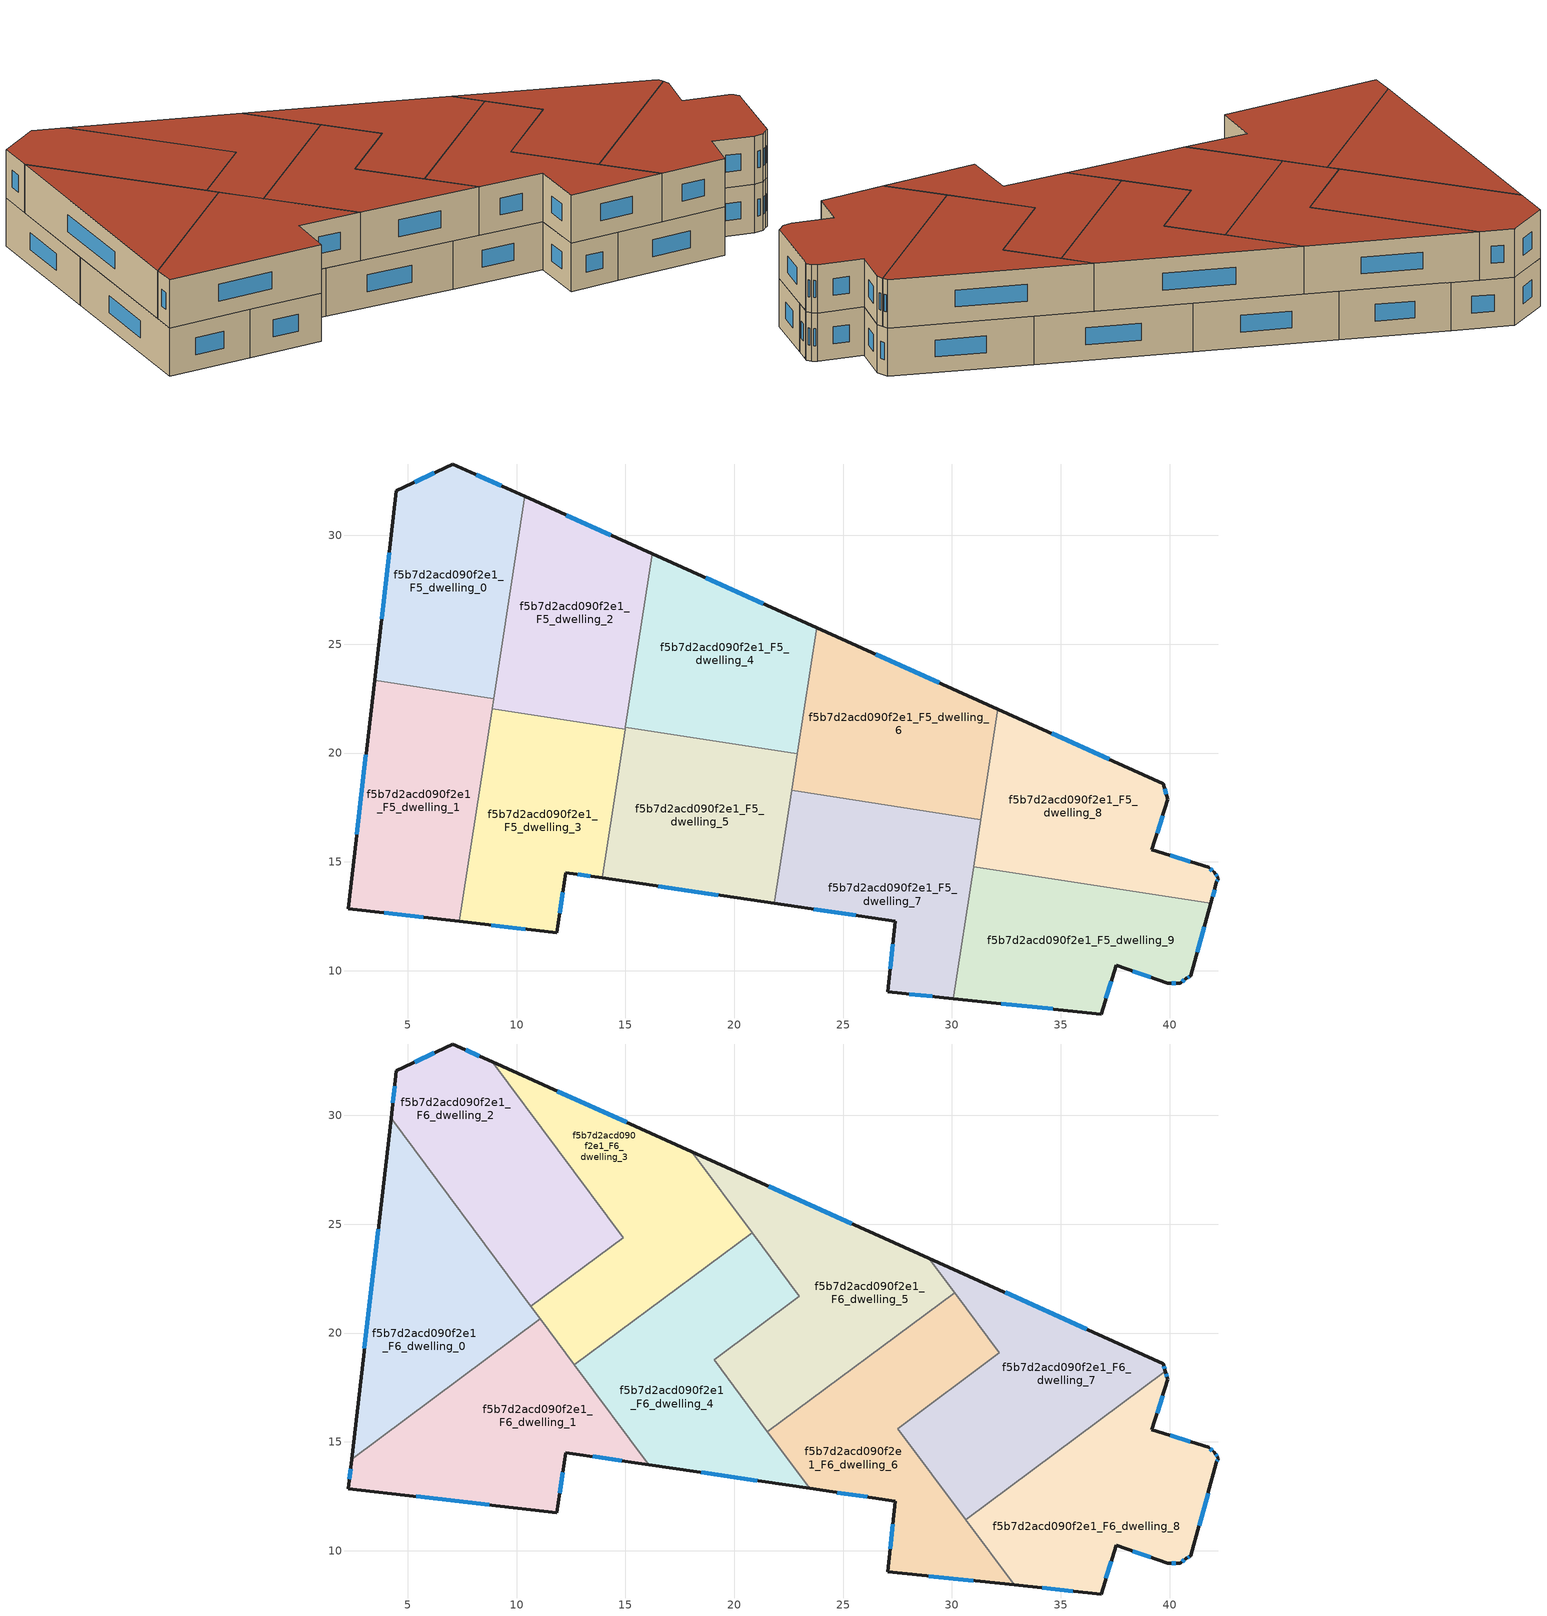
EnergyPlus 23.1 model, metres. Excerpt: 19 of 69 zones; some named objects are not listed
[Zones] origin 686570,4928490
f5b7d2acd090f2e1_F5_dwelling_0
 floor to f5b7d2acd090f2e1_F4_dwelling_0 (EU_floor_Construction): 10.37,31.79 8.94,22.49 3.47,23.34 4.48,32.04 7.06,33.28 z15
 wall outside (EU_wall_Construction): 10.37,31.79 7.06,33.28 4.48,32.04 3.47,23.34 z15:18
 wall to f5b7d2acd090f2e1_F5_dwelling_1 (EU_wall_Construction): 3.47,23.34 8.94,22.49 z15:18
 wall to f5b7d2acd090f2e1_F5_dwelling_2 (EU_wall_Construction): 8.94,22.49 10.37,31.79 z15:18
 window (EU_Window_Construction): 4.15,29.21 3.8,26.17 / 6.22,32.88 5.32,32.44 / 9.3,32.27 8.14,32.79 z15.98:17.02
f5b7d2acd090f2e1_F5_dwelling_1
 floor to f5b7d2acd090f2e1_F4_dwelling_1 (EU_floor_Construction): 8.94,22.49 7.36,12.26 2.26,12.85 3.47,23.34 z15
 wall outside (EU_wall_Construction): 3.47,23.34 2.26,12.85 7.36,12.26 z15:18
 wall to f5b7d2acd090f2e1_F5_dwelling_3 (EU_wall_Construction): 7.36,12.26 8.87,22.03 z15:18
 wall to f5b7d2acd090f2e1_F5_dwelling_2 (EU_wall_Construction): 8.87,22.03 8.94,22.49 z15:18
 window (EU_Window_Construction): 3.08,19.93 2.66,16.26 / 3.92,12.66 5.71,12.45 z15.98:17.02
f5b7d2acd090f2e1_F5_dwelling_2
 floor to f5b7d2acd090f2e1_F4_dwelling_2 (EU_floor_Construction): 16.23,29.16 14.98,21.09 8.87,22.03 10.37,31.79 z15
 wall outside (EU_wall_Construction): 16.23,29.16 10.37,31.79 z15:18
 wall to f5b7d2acd090f2e1_F5_dwelling_4 (EU_wall_Construction): 15,21.18 16.23,29.16 z15:18
 wall to f5b7d2acd090f2e1_F5_dwelling_3 (EU_wall_Construction): 8.87,22.03 14.98,21.09 z15:18
 wall to f5b7d2acd090f2e1_F5_dwelling_5 (EU_wall_Construction): 14.98,21.09 15,21.18 z15:18
 window (EU_Window_Construction): 14.32,30.01 12.28,30.93 z15.98:17.02
f5b7d2acd090f2e1_F5_dwelling_3
 floor to f5b7d2acd090f2e1_F4_dwelling_3 (EU_floor_Construction): 14.98,21.09 13.93,14.26 12.26,14.51 11.85,11.74 7.36,12.26 8.87,22.03 z15
 wall outside (EU_wall_Construction): 7.36,12.26 11.85,11.74 12.26,14.51 13.93,14.26 z15:18
 wall to f5b7d2acd090f2e1_F5_dwelling_5 (EU_wall_Construction): 13.93,14.26 14.98,21.09 z15:18
 window (EU_Window_Construction): 12.8,14.43 13.39,14.34 / 11.98,12.64 12.13,13.61 / 8.82,12.09 10.39,11.91 z15.98:17.02
f5b7d2acd090f2e1_F5_dwelling_4
 floor to f5b7d2acd090f2e1_F4_dwelling_4 (EU_floor_Construction): 23.8,25.75 22.91,19.96 15,21.18 16.23,29.16 z15
 wall outside (EU_wall_Construction): 23.8,25.75 16.23,29.16 z15:18
 wall to f5b7d2acd090f2e1_F5_dwelling_5 (EU_wall_Construction): 15,21.18 22.91,19.96 z15:18
 wall to f5b7d2acd090f2e1_F5_dwelling_6 (EU_wall_Construction): 22.91,19.96 23.8,25.75 z15:18
 window (EU_Window_Construction): 21.33,26.86 18.69,28.05 z15.98:17.02
f5b7d2acd090f2e1_F5_dwelling_5
 floor to f5b7d2acd090f2e1_F4_dwelling_5 (EU_floor_Construction): 22.91,19.96 21.85,13.1 13.93,14.26 15,21.18 z15
 wall outside (EU_wall_Construction): 13.93,14.26 21.85,13.1 z15:18
 wall to f5b7d2acd090f2e1_F5_dwelling_7 (EU_wall_Construction): 21.85,13.1 22.65,18.28 z15:18
 wall to f5b7d2acd090f2e1_F5_dwelling_6 (EU_wall_Construction): 22.65,18.28 22.9,19.96 z15:18
 window (EU_Window_Construction): 16.51,13.88 19.27,13.48 z15.98:17.02
f5b7d2acd090f2e1_F5_dwelling_6
 floor to f5b7d2acd090f2e1_F4_dwelling_6 (EU_floor_Construction): 32.11,22.01 31.33,16.94 22.65,18.28 23.8,25.75 z15
 wall outside (EU_wall_Construction): 32.11,22.01 23.8,25.75 z15:18
 wall to f5b7d2acd090f2e1_F5_dwelling_7 (EU_wall_Construction): 22.65,18.28 31.33,16.94 z15:18
 wall to f5b7d2acd090f2e1_F5_dwelling_8 (EU_wall_Construction): 31.33,16.94 32.11,22.01 z15:18
 window (EU_Window_Construction): 29.41,23.23 26.5,24.54 z15.98:17.02
f5b7d2acd090f2e1_F5_dwelling_7
 floor to f5b7d2acd090f2e1_F4_dwelling_7 (EU_floor_Construction): 31.33,16.94 30.06,8.72 27.06,9.03 27.39,12.28 21.85,13.1 22.65,18.28 z15
 wall outside (EU_wall_Construction): 21.85,13.1 27.39,12.28 27.06,9.03 30.06,8.72 z15:18
 wall to f5b7d2acd090f2e1_F5_dwelling_9 (EU_wall_Construction): 30.06,8.72 31,14.77 z15:18
 wall to f5b7d2acd090f2e1_F5_dwelling_8 (EU_wall_Construction): 31,14.77 31.33,16.94 z15:18
 window (EU_Window_Construction): 28.04,8.93 29.09,8.82 / 27.28,11.22 27.17,10.09 / 23.65,12.83 25.59,12.54 z15.98:17.02
f5b7d2acd090f2e1_F5_dwelling_8
 floor to f5b7d2acd090f2e1_F4_dwelling_8 (EU_floor_Construction): 39.7,18.6 39.91,17.87 39.19,15.56 41.79,14.75 42.06,14.53 42.24,14.24 42.15,14.03 41.89,13.09 31,14.77 32.11,22.01 z15
 wall outside (EU_wall_Construction): 41.89,13.09 42.15,14.03 42.24,14.24 42.06,14.53 41.79,14.75 39.19,15.56 39.91,17.87 39.7,18.6 32.11,22.01 z15:18
 wall to f5b7d2acd090f2e1_F5_dwelling_9 (EU_wall_Construction): 31,14.77 41.89,13.09 z15:18
 window (EU_Window_Construction): 37.23,19.71 34.58,20.9 / 39.84,18.11 39.77,18.36 / 39.42,16.31 39.68,17.12 / 40.94,15.01 40.04,15.3 / 41.97,14.6 41.88,14.68 / 42.18,14.33 42.12,14.43 / 42.18,14.1 42.21,14.17 / 41.98,13.4 42.07,13.72 z15.98:17.02
f5b7d2acd090f2e1_F5_dwelling_9
 floor to f5b7d2acd090f2e1_F4_dwelling_9 (EU_floor_Construction): 41.89,13.09 40.97,9.76 40.77,9.65 40.48,9.43 39.91,9.43 37.54,10.24 36.85,8.01 30.06,8.72 31,14.77 z15
 wall outside (EU_wall_Construction): 30.06,8.72 36.85,8.01 37.54,10.24 39.91,9.43 40.48,9.43 40.77,9.65 40.97,9.76 41.89,13.09 z15:18
 window (EU_Window_Construction): 40.57,9.5 40.68,9.58 / 40.1,9.43 40.29,9.43 / 38.31,9.98 39.14,9.69 / 37.07,8.73 37.32,9.51 / 32.27,8.49 34.64,8.24 / 41.27,10.84 41.59,12.01 / 40.84,9.68 40.9,9.72 z15.98:17.02
f5b7d2acd090f2e1_F6_dwelling_0
 floor to f5b7d2acd090f2e1_F5_dwelling_1 (EU_floor_Construction): 8.94,22.49 8.35,18.62 2.42,14.21 3.47,23.34 z18
 floor to f5b7d2acd090f2e1_F5_dwelling_0 (EU_floor_Construction): 4.23,29.86 9.07,23.35 8.94,22.49 3.47,23.34 z18
 floor to f5b7d2acd090f2e1_F5_dwelling_2 (EU_floor_Construction): 9.07,23.35 10.21,21.82 8.87,22.03 z18
 floor to f5b7d2acd090f2e1_F5_dwelling_3 (EU_floor_Construction): 10.21,21.82 11.08,20.65 8.35,18.62 8.87,22.03 z18
 wall outside (EU_wall_Construction): 4.23,29.87 2.42,14.21 z18:21
 wall to f5b7d2acd090f2e1_F6_dwelling_1 (EU_wall_Construction): 2.42,14.21 11.08,20.65 z18:21
 wall to f5b7d2acd090f2e1_F6_dwelling_2 (EU_wall_Construction): 10.65,21.23 4.23,29.87 z18:21
 wall to f5b7d2acd090f2e1_F6_dwelling_3 (EU_wall_Construction): 11.08,20.65 10.65,21.23 z18:21
 window (EU_Window_Construction): 3.64,24.77 3.01,19.3 z18.98:20.02
 roof outside (EU_roof_Construction): 11.08,20.65 4.23,29.87 2.42,14.21 z21
f5b7d2acd090f2e1_F6_dwelling_1
 floor to f5b7d2acd090f2e1_F5_dwelling_3 (EU_floor_Construction): 11.08,20.65 14.26,16.38 13.93,14.26 12.26,14.51 11.85,11.74 7.37,12.26 8.35,18.62 z18
 floor to f5b7d2acd090f2e1_F5_dwelling_1 (EU_floor_Construction): 8.35,18.62 7.37,12.26 2.26,12.85 2.42,14.21 z18
 floor to f5b7d2acd090f2e1_F5_dwelling_5 (EU_floor_Construction): 14.26,16.38 16.07,13.95 13.93,14.26 z18
 wall outside (EU_wall_Construction): 2.42,14.21 2.26,12.85 11.85,11.74 12.26,14.51 16.07,13.95 z18:21
 wall to f5b7d2acd090f2e1_F6_dwelling_4 (EU_wall_Construction): 16.07,13.95 12.66,18.53 z18:21
 wall to f5b7d2acd090f2e1_F6_dwelling_3 (EU_wall_Construction): 12.66,18.53 11.08,20.65 z18:21
 window (EU_Window_Construction): 13.5,14.33 14.83,14.13 / 11.98,12.64 12.13,13.61 / 5.38,12.49 8.73,12.1 / 2.37,13.77 2.31,13.29 z18.98:20.02
 roof outside (EU_roof_Construction): 16.07,13.95 11.08,20.65 2.42,14.21 2.26,12.85 11.85,11.74 12.26,14.51 z21
f5b7d2acd090f2e1_F6_dwelling_2
 floor to f5b7d2acd090f2e1_F5_dwelling_0 (EU_floor_Construction): 8.89,32.46 10.2,30.69 9.07,23.35 4.23,29.86 4.48,32.04 7.06,33.28 z18
 floor to f5b7d2acd090f2e1_F5_dwelling_2 (EU_floor_Construction): 10.2,30.69 14.89,24.38 11.24,21.67 10.21,21.82 9.07,23.35 z18
 floor to f5b7d2acd090f2e1_F5_dwelling_3 (EU_floor_Construction): 11.24,21.67 10.65,21.23 10.21,21.82 z18
 wall outside (EU_wall_Construction): 8.89,32.46 7.06,33.28 4.48,32.04 4.23,29.87 z18:21
 wall to f5b7d2acd090f2e1_F6_dwelling_3 (EU_wall_Construction): 10.65,21.23 14.89,24.38 8.89,32.46 z18:21
 window (EU_Window_Construction): 4.4,31.33 4.31,30.57 / 6.22,32.88 5.32,32.44 / 8.29,32.72 7.66,33.01 z18.98:20.02
 roof outside (EU_roof_Construction): 14.89,24.38 8.89,32.46 7.06,33.28 4.48,32.04 4.23,29.87 10.65,21.23 z21
f5b7d2acd090f2e1_F6_dwelling_3
 floor to f5b7d2acd090f2e1_F5_dwelling_2 (EU_floor_Construction): 16.23,29.16 14.98,21.09 11.24,21.67 14.89,24.38 10.2,30.69 10.37,31.79 z18
 floor to f5b7d2acd090f2e1_F5_dwelling_0 (EU_floor_Construction): 10.37,31.79 10.2,30.69 8.89,32.46 z18
 floor to f5b7d2acd090f2e1_F5_dwelling_3 (EU_floor_Construction): 14.98,21.09 14.84,20.16 12.66,18.53 10.65,21.23 11.24,21.67 z18
 floor to f5b7d2acd090f2e1_F5_dwelling_4 (EU_floor_Construction): 18.05,28.34 20.82,24.61 16,21.02 15,21.18 16.23,29.16 z18
 floor to f5b7d2acd090f2e1_F5_dwelling_5 (EU_floor_Construction): 16,21.02 14.84,20.16 15,21.18 z18
 wall outside (EU_wall_Construction): 18.05,28.34 8.89,32.46 z18:21
 wall to f5b7d2acd090f2e1_F6_dwelling_4 (EU_wall_Construction): 12.66,18.53 20.82,24.61 z18:21
 wall to f5b7d2acd090f2e1_F6_dwelling_5 (EU_wall_Construction): 20.82,24.61 18.05,28.34 z18:21
 window (EU_Window_Construction): 15.07,29.68 11.87,31.12 z18.98:20.02
 roof outside (EU_roof_Construction): 20.82,24.61 18.05,28.34 8.89,32.46 14.89,24.38 10.65,21.23 12.66,18.53 z21
f5b7d2acd090f2e1_F6_dwelling_4
 floor to f5b7d2acd090f2e1_F5_dwelling_4 (EU_floor_Construction): 20.82,24.61 22.99,21.69 21.05,20.24 16,21.02 z18
 floor to f5b7d2acd090f2e1_F5_dwelling_5 (EU_floor_Construction): 21.05,20.24 19.07,18.77 22.09,14.7 21.85,13.1 16.07,13.95 14.26,16.38 14.84,20.15 16,21.02 z18
 floor to f5b7d2acd090f2e1_F5_dwelling_7 (EU_floor_Construction): 22.09,14.7 23.47,12.86 21.85,13.1 z18
 floor to f5b7d2acd090f2e1_F5_dwelling_3 (EU_floor_Construction): 14.84,20.15 14.26,16.38 12.66,18.53 z18
 wall outside (EU_wall_Construction): 16.07,13.95 23.47,12.86 z18:21
 wall to f5b7d2acd090f2e1_F6_dwelling_5 (EU_wall_Construction): 21.53,15.47 19.07,18.77 22.99,21.69 20.82,24.6 z18:21
 wall to f5b7d2acd090f2e1_F6_dwelling_6 (EU_wall_Construction): 23.47,12.86 21.53,15.47 z18:21
 window (EU_Window_Construction): 18.47,13.59 21.06,13.21 z18.98:20.02
 roof outside (EU_roof_Construction): 23.47,12.86 19.07,18.77 22.99,21.69 20.82,24.61 12.66,18.53 16.07,13.95 z21
f5b7d2acd090f2e1_F6_dwelling_5
 floor to f5b7d2acd090f2e1_F5_dwelling_5 (EU_floor_Construction): 22.91,19.96 22.3,16.04 21.53,15.47 19.07,18.77 21.05,20.24 z18
 floor to f5b7d2acd090f2e1_F5_dwelling_4 (EU_floor_Construction): 23.8,25.75 22.91,19.96 21.05,20.24 22.99,21.69 18.05,28.34 z18
 floor to f5b7d2acd090f2e1_F5_dwelling_6 (EU_floor_Construction): 28.95,23.44 30.12,21.86 24.85,17.94 22.65,18.28 23.8,25.75 z18
 floor to f5b7d2acd090f2e1_F5_dwelling_7 (EU_floor_Construction): 24.85,17.94 22.3,16.04 22.65,18.28 z18
 wall outside (EU_wall_Construction): 28.95,23.44 18.05,28.34 z18:21
 wall to f5b7d2acd090f2e1_F6_dwelling_6 (EU_wall_Construction): 21.53,15.47 30.12,21.86 z18:21
 wall to f5b7d2acd090f2e1_F6_dwelling_7 (EU_wall_Construction): 30.12,21.86 28.95,23.44 z18:21
 window (EU_Window_Construction): 25.4,25.03 21.59,26.74 z18.98:20.02
 roof outside (EU_roof_Construction): 30.12,21.86 28.95,23.44 18.05,28.34 22.99,21.69 19.07,18.77 21.53,15.47 z21
f5b7d2acd090f2e1_F6_dwelling_6
 floor to f5b7d2acd090f2e1_F5_dwelling_6 (EU_floor_Construction): 30.12,21.86 31.75,19.66 31.59,18.64 29.65,17.2 24.85,17.94 z18
 floor to f5b7d2acd090f2e1_F5_dwelling_7 (EU_floor_Construction): 29.65,17.2 27.51,15.61 30.51,11.59 30.06,8.72 27.06,9.03 27.39,12.28 23.47,12.86 22.09,14.7 22.3,16.04 24.85,17.94 z18
 floor to f5b7d2acd090f2e1_F5_dwelling_8 (EU_floor_Construction): 31.75,19.66 32.18,19.08 31.59,18.64 z18
 floor to f5b7d2acd090f2e1_F5_dwelling_5 (EU_floor_Construction): 22.3,16.04 22.09,14.7 21.53,15.47 z18
 floor to f5b7d2acd090f2e1_F5_dwelling_9 (EU_floor_Construction): 30.51,11.59 32.86,8.43 30.06,8.72 z18
 wall outside (EU_wall_Construction): 23.47,12.86 27.39,12.28 27.06,9.03 32.86,8.42 z18:21
 wall to f5b7d2acd090f2e1_F6_dwelling_7 (EU_wall_Construction): 30.63,11.42 27.51,15.61 32.18,19.08 30.12,21.86 z18:21
 wall to f5b7d2acd090f2e1_F6_dwelling_8 (EU_wall_Construction): 32.86,8.42 30.63,11.42 z18:21
 window (EU_Window_Construction): 28.95,8.83 30.97,8.62 / 27.28,11.22 27.17,10.09 / 24.74,12.67 26.11,12.47 z18.98:20.02
 roof outside (EU_roof_Construction): 32.86,8.42 27.51,15.61 32.18,19.08 30.12,21.86 21.53,15.47 23.47,12.86 27.39,12.28 27.06,9.03 z21
f5b7d2acd090f2e1_F6_dwelling_7
 floor to f5b7d2acd090f2e1_F5_dwelling_8 (EU_floor_Construction): 39.7,18.6 39.8,18.24 34.43,14.24 31,14.77 31.59,18.64 32.18,19.08 31.75,19.66 32.11,22.01 z18
 floor to f5b7d2acd090f2e1_F5_dwelling_6 (EU_floor_Construction): 31.59,18.64 31.33,16.94 29.65,17.2 z18; 32.11,22.01 31.75,19.66 28.95,23.44 z18
 floor to f5b7d2acd090f2e1_F5_dwelling_9 (EU_floor_Construction): 34.43,14.24 30.63,11.42 30.51,11.59 31,14.77 z18
 floor to f5b7d2acd090f2e1_F5_dwelling_7 (EU_floor_Construction): 31.33,16.94 30.51,11.59 27.51,15.61 29.65,17.2 z18
 wall outside (EU_wall_Construction): 39.8,18.24 39.7,18.6 28.95,23.44 z18:21
 wall to f5b7d2acd090f2e1_F6_dwelling_8 (EU_wall_Construction): 30.63,11.42 39.8,18.24 z18:21
 window (EU_Window_Construction): 36.2,20.17 32.44,21.86 / 39.77,18.36 39.73,18.48 z18.98:20.02
 roof outside (EU_roof_Construction): 39.8,18.24 39.7,18.6 28.95,23.44 32.18,19.08 27.51,15.61 30.63,11.42 z21
f5b7d2acd090f2e1_F6_dwelling_8
 floor to f5b7d2acd090f2e1_F5_dwelling_8 (EU_floor_Construction): 39.91,17.87 39.19,15.56 41.79,14.75 42.06,14.53 42.24,14.24 42.15,14.03 41.89,13.09 34.43,14.24 39.8,18.24 z18
 floor to f5b7d2acd090f2e1_F5_dwelling_9 (EU_floor_Construction): 41.89,13.09 40.97,9.76 40.77,9.65 40.48,9.43 39.91,9.43 37.54,10.24 36.85,8.01 32.86,8.43 30.63,11.42 34.43,14.24 z18
 wall outside (EU_wall_Construction): 32.86,8.42 36.85,8.01 37.54,10.24 39.91,9.43 40.48,9.43 40.77,9.65 40.97,9.76 42.15,14.03 42.24,14.24 42.06,14.53 41.79,14.75 39.19,15.56 39.91,17.87 39.8,18.24 z18:21
 window (EU_Window_Construction): 39.88,17.99 39.84,18.12 / 39.42,16.31 39.68,17.12 / 40.94,15.01 40.04,15.3 / 41.97,14.6 41.88,14.68 / 42.18,14.33 42.12,14.43 / 42.18,14.1 42.21,14.17 / 41.35,11.15 41.77,12.64 / 40.84,9.68 40.9,9.72 / 40.57,9.5 40.68,9.58 / 40.1,9.43 40.29,9.43 / 38.31,9.98 39.14,9.69 / 37.07,8.73 37.32,9.51 / 34.16,8.29 35.55,8.14 z18.98:20.02
 roof outside (EU_roof_Construction): 40.97,9.76 42.15,14.03 42.24,14.24 42.06,14.53 41.79,14.75 39.19,15.56 39.91,17.87 39.8,18.24 30.63,11.42 32.86,8.42 36.85,8.01 37.54,10.24 39.91,9.43 40.48,9.43 40.77,9.65 z21
[Building]
EU S2 Campaign: North Axis=0; Terrain=City; Solar Distribution=FullExterior
[Site:Location]
Bologna: Latitude=44.5; Longitude=11.25; Time Zone=1; Elevation=37
[SizingPeriod:WeatherFileDays]
AnnualSizingPeriod: Begin Month=1; Begin Day of Month=1; End Month=12; End Day of Month=31; Day of Week for Start Day=Monday; Use Weather File Daylight Saving Period=No; Use Weather File Rain and Snow Indicators=No
[MATERIAL]
EU_InternalMass_Material: Roughness=MediumRough; Thickness=0.1; Conductivity=1; Density=1800; Specific Heat=900; Thermal Absorptance=0.9; Solar Absorptance=0.7; Visible Absorptance=0.7
[MATERIAL:NOMASS] Roughness=MediumRough; Thermal Absorptance=0.9; Solar Absorptance=0.7; Visible Absorptance=0.7
Name | Thermal Resistance
EU_wall_NoMass | 0.905828
EU_roof_NoMass | 0.37593
EU_floor_NoMass | 0.67114
[WINDOWMATERIAL:SIMPLEGLAZINGSYSTEM]
EU_Window_SimpleGlazing: UFactor=4.52486; Solar Heat Gain Coefficient=0.85; Visible Transmittance=0.85
[CONSTRUCTION]
EU_wall_Construction: EU_wall_NoMass
EU_roof_Construction: EU_roof_NoMass
EU_floor_Construction: EU_floor_NoMass
EU_Window_Construction: EU_Window_SimpleGlazing
EU_InternalMass_Construction: EU_InternalMass_Material
[ZONE] Type=1; Multiplier=1; Ceiling Height=autocalculate; Floor Area=autocalculate; Part of Total Floor Area=Yes
Name | Volume
f5b7d2acd090f2e1_F5_dwelling_0 | 167.283
f5b7d2acd090f2e1_F6_dwelling_0 | 185.877
f5b7d2acd090f2e1_F5_dwelling_1 | 167.296
f5b7d2acd090f2e1_F6_dwelling_1 | 185.879
f5b7d2acd090f2e1_F5_dwelling_2 | 167.302
f5b7d2acd090f2e1_F6_dwelling_2 | 185.886
f5b7d2acd090f2e1_F5_dwelling_3; f5b7d2acd090f2e1_F5_dwelling_6 | 167.301
f5b7d2acd090f2e1_F6_dwelling_3 | 185.862
f5b7d2acd090f2e1_F5_dwelling_4 | 167.298
f5b7d2acd090f2e1_F6_dwelling_4 | 185.884
f5b7d2acd090f2e1_F5_dwelling_5 | 167.279
f5b7d2acd090f2e1_F6_dwelling_5 | 185.878
f5b7d2acd090f2e1_F6_dwelling_6 | 185.889
f5b7d2acd090f2e1_F5_dwelling_7 | 167.292
f5b7d2acd090f2e1_F6_dwelling_7 | 185.872
f5b7d2acd090f2e1_F5_dwelling_8; f5b7d2acd090f2e1_F5_dwelling_9 | 167.299
f5b7d2acd090f2e1_F6_dwelling_8 | 185.897
[INTERNALMASS] Construction=EU_InternalMass_Construction
Name | Zone or ZoneList | Surface Area
f5b7d2acd090f2e1_F5_dwelling_0_EU_InternalMass | f5b7d2acd090f2e1_F5_dwelling_0 | 55.7605
f5b7d2acd090f2e1_F5_dwelling_1_EU_InternalMass | f5b7d2acd090f2e1_F5_dwelling_1 | 55.7647
f5b7d2acd090f2e1_F5_dwelling_2_EU_InternalMass | f5b7d2acd090f2e1_F5_dwelling_2 | 55.7664
f5b7d2acd090f2e1_F5_dwelling_3_EU_InternalMass | f5b7d2acd090f2e1_F5_dwelling_3 | 55.7664
f5b7d2acd090f2e1_F5_dwelling_4_EU_InternalMass | f5b7d2acd090f2e1_F5_dwelling_4 | 55.7641
f5b7d2acd090f2e1_F5_dwelling_5_EU_InternalMass | f5b7d2acd090f2e1_F5_dwelling_5 | 55.7601
f5b7d2acd090f2e1_F5_dwelling_6_EU_InternalMass | f5b7d2acd090f2e1_F5_dwelling_6 | 55.7664
f5b7d2acd090f2e1_F5_dwelling_7_EU_InternalMass | f5b7d2acd090f2e1_F5_dwelling_7 | 55.7642
f5b7d2acd090f2e1_F5_dwelling_8_EU_InternalMass | f5b7d2acd090f2e1_F5_dwelling_8 | 55.7654
f5b7d2acd090f2e1_F5_dwelling_9_EU_InternalMass | f5b7d2acd090f2e1_F5_dwelling_9 | 55.7651
f5b7d2acd090f2e1_F6_dwelling_0_EU_InternalMass | f5b7d2acd090f2e1_F6_dwelling_0 | 61.9594
f5b7d2acd090f2e1_F6_dwelling_1_EU_InternalMass | f5b7d2acd090f2e1_F6_dwelling_1 | 61.9603
f5b7d2acd090f2e1_F6_dwelling_2_EU_InternalMass | f5b7d2acd090f2e1_F6_dwelling_2 | 61.962
f5b7d2acd090f2e1_F6_dwelling_3_EU_InternalMass | f5b7d2acd090f2e1_F6_dwelling_3 | 61.9565
f5b7d2acd090f2e1_F6_dwelling_4_EU_InternalMass | f5b7d2acd090f2e1_F6_dwelling_4 | 61.9631
f5b7d2acd090f2e1_F6_dwelling_5_EU_InternalMass | f5b7d2acd090f2e1_F6_dwelling_5 | 61.9628
f5b7d2acd090f2e1_F6_dwelling_6_EU_InternalMass | f5b7d2acd090f2e1_F6_dwelling_6 | 61.9621
f5b7d2acd090f2e1_F6_dwelling_7_EU_InternalMass | f5b7d2acd090f2e1_F6_dwelling_7 | 61.9569
f5b7d2acd090f2e1_F6_dwelling_8_EU_InternalMass | f5b7d2acd090f2e1_F6_dwelling_8 | 61.9647
[OTHEREQUIPMENT] Fuel Type=Electricity; Design Level Calculation Method=Watts/Area; Power per Zone Floor Area=1; Fraction Latent=0; Fraction Radiant=0; Fraction Lost=0; Carbon Dioxide Generation Rate=0; EndUse Subcategory=EU_Step8_InternalGains
Name | Zone or ZoneList or Space or SpaceList | Schedule
EU_Step8_InternalGain_f5b7d2acd090f2e1_F5_dwelling_0_f000 | f5b7d2acd090f2e1_F5_dwelling_0 | EU_Step8_GainSchedule_f5b7d2acd090f2e1_F5_dwelling_0_f000
EU_Step8_InternalGain_f5b7d2acd090f2e1_F5_dwelling_1_f000 | f5b7d2acd090f2e1_F5_dwelling_1 | EU_Step8_GainSchedule_f5b7d2acd090f2e1_F5_dwelling_1_f000
EU_Step8_InternalGain_f5b7d2acd090f2e1_F5_dwelling_2_f000 | f5b7d2acd090f2e1_F5_dwelling_2 | EU_Step8_GainSchedule_f5b7d2acd090f2e1_F5_dwelling_2_f000
EU_Step8_InternalGain_f5b7d2acd090f2e1_F5_dwelling_3_f000 | f5b7d2acd090f2e1_F5_dwelling_3 | EU_Step8_GainSchedule_f5b7d2acd090f2e1_F5_dwelling_3_f000
EU_Step8_InternalGain_f5b7d2acd090f2e1_F5_dwelling_4_f000 | f5b7d2acd090f2e1_F5_dwelling_4 | EU_Step8_GainSchedule_f5b7d2acd090f2e1_F5_dwelling_4_f000
EU_Step8_InternalGain_f5b7d2acd090f2e1_F5_dwelling_5_f000 | f5b7d2acd090f2e1_F5_dwelling_5 | EU_Step8_GainSchedule_f5b7d2acd090f2e1_F5_dwelling_5_f000
EU_Step8_InternalGain_f5b7d2acd090f2e1_F5_dwelling_6_f000 | f5b7d2acd090f2e1_F5_dwelling_6 | EU_Step8_GainSchedule_f5b7d2acd090f2e1_F5_dwelling_6_f000
EU_Step8_InternalGain_f5b7d2acd090f2e1_F5_dwelling_7_f000 | f5b7d2acd090f2e1_F5_dwelling_7 | EU_Step8_GainSchedule_f5b7d2acd090f2e1_F5_dwelling_7_f000
EU_Step8_InternalGain_f5b7d2acd090f2e1_F5_dwelling_8_f000 | f5b7d2acd090f2e1_F5_dwelling_8 | EU_Step8_GainSchedule_f5b7d2acd090f2e1_F5_dwelling_8_f000
EU_Step8_InternalGain_f5b7d2acd090f2e1_F5_dwelling_9_f000 | f5b7d2acd090f2e1_F5_dwelling_9 | EU_Step8_GainSchedule_f5b7d2acd090f2e1_F5_dwelling_9_f000
EU_Step8_InternalGain_f5b7d2acd090f2e1_F6_dwelling_0_f000 | f5b7d2acd090f2e1_F6_dwelling_0 | EU_Step8_GainSchedule_f5b7d2acd090f2e1_F6_dwelling_0_f000
EU_Step8_InternalGain_f5b7d2acd090f2e1_F6_dwelling_1_f000 | f5b7d2acd090f2e1_F6_dwelling_1 | EU_Step8_GainSchedule_f5b7d2acd090f2e1_F6_dwelling_1_f000
EU_Step8_InternalGain_f5b7d2acd090f2e1_F6_dwelling_2_f000 | f5b7d2acd090f2e1_F6_dwelling_2 | EU_Step8_GainSchedule_f5b7d2acd090f2e1_F6_dwelling_2_f000
EU_Step8_InternalGain_f5b7d2acd090f2e1_F6_dwelling_3_f000 | f5b7d2acd090f2e1_F6_dwelling_3 | EU_Step8_GainSchedule_f5b7d2acd090f2e1_F6_dwelling_3_f000
EU_Step8_InternalGain_f5b7d2acd090f2e1_F6_dwelling_4_f000 | f5b7d2acd090f2e1_F6_dwelling_4 | EU_Step8_GainSchedule_f5b7d2acd090f2e1_F6_dwelling_4_f000
EU_Step8_InternalGain_f5b7d2acd090f2e1_F6_dwelling_5_f000 | f5b7d2acd090f2e1_F6_dwelling_5 | EU_Step8_GainSchedule_f5b7d2acd090f2e1_F6_dwelling_5_f000
EU_Step8_InternalGain_f5b7d2acd090f2e1_F6_dwelling_6_f000 | f5b7d2acd090f2e1_F6_dwelling_6 | EU_Step8_GainSchedule_f5b7d2acd090f2e1_F6_dwelling_6_f000
EU_Step8_InternalGain_f5b7d2acd090f2e1_F6_dwelling_7_f000 | f5b7d2acd090f2e1_F6_dwelling_7 | EU_Step8_GainSchedule_f5b7d2acd090f2e1_F6_dwelling_7_f000
EU_Step8_InternalGain_f5b7d2acd090f2e1_F6_dwelling_8_f000 | f5b7d2acd090f2e1_F6_dwelling_8 | EU_Step8_GainSchedule_f5b7d2acd090f2e1_F6_dwelling_8_f000
[ZONEVENTILATION:DESIGNFLOWRATE] Schedule=EU_AlwaysOn; Design Flow Rate Calculation Method=AirChanges/Hour; Air Changes per Hour=0.73129; Ventilation Type=Natural; Fan Pressure Rise=0; Fan Total Efficiency=1; Constant Term Coefficient=1; Temperature Term Coefficient=0; Velocity Term Coefficient=0; Velocity Squared Term Coefficient=0; Minimum Indoor Temperature=-100; Maximum Indoor Temperature=100; Delta Temperature=-100; Minimum Outdoor Temperature=-100; Maximum Outdoor Temperature=100; Maximum Wind Speed=40
Name | Zone or ZoneList or Space or SpaceList
EU_ConstantAir_f5b7d2acd090f2e1_F5_dwelling_0 | f5b7d2acd090f2e1_F5_dwelling_0
EU_ConstantAir_f5b7d2acd090f2e1_F5_dwelling_1 | f5b7d2acd090f2e1_F5_dwelling_1
EU_ConstantAir_f5b7d2acd090f2e1_F5_dwelling_2 | f5b7d2acd090f2e1_F5_dwelling_2
EU_ConstantAir_f5b7d2acd090f2e1_F5_dwelling_3 | f5b7d2acd090f2e1_F5_dwelling_3
EU_ConstantAir_f5b7d2acd090f2e1_F5_dwelling_4 | f5b7d2acd090f2e1_F5_dwelling_4
EU_ConstantAir_f5b7d2acd090f2e1_F5_dwelling_5 | f5b7d2acd090f2e1_F5_dwelling_5
EU_ConstantAir_f5b7d2acd090f2e1_F5_dwelling_6 | f5b7d2acd090f2e1_F5_dwelling_6
EU_ConstantAir_f5b7d2acd090f2e1_F5_dwelling_7 | f5b7d2acd090f2e1_F5_dwelling_7
EU_ConstantAir_f5b7d2acd090f2e1_F5_dwelling_8 | f5b7d2acd090f2e1_F5_dwelling_8
EU_ConstantAir_f5b7d2acd090f2e1_F5_dwelling_9 | f5b7d2acd090f2e1_F5_dwelling_9
EU_ConstantAir_f5b7d2acd090f2e1_F6_dwelling_0 | f5b7d2acd090f2e1_F6_dwelling_0
EU_ConstantAir_f5b7d2acd090f2e1_F6_dwelling_1 | f5b7d2acd090f2e1_F6_dwelling_1
EU_ConstantAir_f5b7d2acd090f2e1_F6_dwelling_2 | f5b7d2acd090f2e1_F6_dwelling_2
EU_ConstantAir_f5b7d2acd090f2e1_F6_dwelling_3 | f5b7d2acd090f2e1_F6_dwelling_3
EU_ConstantAir_f5b7d2acd090f2e1_F6_dwelling_4 | f5b7d2acd090f2e1_F6_dwelling_4
EU_ConstantAir_f5b7d2acd090f2e1_F6_dwelling_5 | f5b7d2acd090f2e1_F6_dwelling_5
EU_ConstantAir_f5b7d2acd090f2e1_F6_dwelling_6 | f5b7d2acd090f2e1_F6_dwelling_6
EU_ConstantAir_f5b7d2acd090f2e1_F6_dwelling_7 | f5b7d2acd090f2e1_F6_dwelling_7
EU_ConstantAir_f5b7d2acd090f2e1_F6_dwelling_8 | f5b7d2acd090f2e1_F6_dwelling_8
[HVACTEMPLATE:ZONE:IDEALLOADSAIRSYSTEM] System Availability Schedule=EU_AlwaysOn; Maximum Heating Supply Air Temperature=50; Minimum Cooling Supply Air Temperature=13; Maximum Heating Supply Air Humidity Ratio=0.0156; Minimum Cooling Supply Air Humidity Ratio=0.0077; Heating Limit=NoLimit; Cooling Limit=NoLimit; Heating Availability Schedule=EU_AlwaysOn; Cooling Availability Schedule=EU_CoolingOff; Dehumidification Control Type=ConstantSensibleHeatRatio; Cooling Sensible Heat Ratio=0.7; Dehumidification Setpoint=60; Humidification Control Type=None; Humidification Setpoint=30; Outdoor Air Method=None; Outdoor Air Flow Rate per Person=0.00944; Outdoor Air Flow Rate per Zone Floor Area=0; Outdoor Air Flow Rate per Zone=0; Demand Controlled Ventilation Type=None; Outdoor Air Economizer Type=NoEconomizer; Heat Recovery Type=None; Sensible Heat Recovery Effectiveness=0.7; Latent Heat Recovery Effectiveness=0.65
Name | Template Thermostat
f5b7d2acd090f2e1_F5_dwelling_0 | EU_HeatOnly_f5b7d2acd090f2e1_F5_dwelling_0
f5b7d2acd090f2e1_F5_dwelling_1 | EU_HeatOnly_f5b7d2acd090f2e1_F5_dwelling_1
f5b7d2acd090f2e1_F5_dwelling_2 | EU_HeatOnly_f5b7d2acd090f2e1_F5_dwelling_2
f5b7d2acd090f2e1_F5_dwelling_3 | EU_HeatOnly_f5b7d2acd090f2e1_F5_dwelling_3
f5b7d2acd090f2e1_F5_dwelling_4 | EU_HeatOnly_f5b7d2acd090f2e1_F5_dwelling_4
f5b7d2acd090f2e1_F5_dwelling_5 | EU_HeatOnly_f5b7d2acd090f2e1_F5_dwelling_5
f5b7d2acd090f2e1_F5_dwelling_6 | EU_HeatOnly_f5b7d2acd090f2e1_F5_dwelling_6
f5b7d2acd090f2e1_F5_dwelling_7 | EU_HeatOnly_f5b7d2acd090f2e1_F5_dwelling_7
f5b7d2acd090f2e1_F5_dwelling_8 | EU_HeatOnly_f5b7d2acd090f2e1_F5_dwelling_8
f5b7d2acd090f2e1_F5_dwelling_9 | EU_HeatOnly_f5b7d2acd090f2e1_F5_dwelling_9
f5b7d2acd090f2e1_F6_dwelling_0 | EU_HeatOnly_f5b7d2acd090f2e1_F6_dwelling_0
f5b7d2acd090f2e1_F6_dwelling_1 | EU_HeatOnly_f5b7d2acd090f2e1_F6_dwelling_1
f5b7d2acd090f2e1_F6_dwelling_2 | EU_HeatOnly_f5b7d2acd090f2e1_F6_dwelling_2
f5b7d2acd090f2e1_F6_dwelling_3 | EU_HeatOnly_f5b7d2acd090f2e1_F6_dwelling_3
f5b7d2acd090f2e1_F6_dwelling_4 | EU_HeatOnly_f5b7d2acd090f2e1_F6_dwelling_4
f5b7d2acd090f2e1_F6_dwelling_5 | EU_HeatOnly_f5b7d2acd090f2e1_F6_dwelling_5
f5b7d2acd090f2e1_F6_dwelling_6 | EU_HeatOnly_f5b7d2acd090f2e1_F6_dwelling_6
f5b7d2acd090f2e1_F6_dwelling_7 | EU_HeatOnly_f5b7d2acd090f2e1_F6_dwelling_7
f5b7d2acd090f2e1_F6_dwelling_8 | EU_HeatOnly_f5b7d2acd090f2e1_F6_dwelling_8
[SIZING:ZONE] Zone Cooling Design Supply Air Temperature Input Method=SupplyAirTemperature; Zone Cooling Design Supply Air Temperature=13; Zone Heating Design Supply Air Temperature Input Method=SupplyAirTemperature; Zone Heating Design Supply Air Temperature=50; Zone Cooling Design Supply Air Humidity Ratio=0.008; Zone Heating Design Supply Air Humidity Ratio=0.008; Cooling Design Air Flow Method=DesignDay; Cooling Design Air Flow Rate=0; Cooling Minimum Air Flow per Zone Floor Area=0.000762; Cooling Minimum Air Flow=0; Cooling Minimum Air Flow Fraction=0.2; Heating Design Air Flow Method=DesignDay; Heating Design Air Flow Rate=0; Heating Maximum Air Flow per Zone Floor Area=0.002032; Heating Maximum Air Flow=0.141576; Heating Maximum Air Flow Fraction=0.3; Account for Dedicated Outdoor Air System=No; Dedicated Outdoor Air System Control Strategy=NeutralSupplyAir; Dedicated Outdoor Air Low Setpoint Temperature for Design=autosize; Dedicated Outdoor Air High Setpoint Temperature for Design=autosize; Zone Load Sizing Method=Sensible Load Only No Latent Load; Zone Latent Cooling Design Supply Air Humidity Ratio Input Method=HumidityRatioDifference; Zone Cooling Design Supply Air Humidity Ratio Difference=0.005; Zone Latent Heating Design Supply Air Humidity Ratio Input Method=HumidityRatioDifference; Zone Humidification Design Supply Air Humidity Ratio Difference=0.005
f5b7d2acd090f2e1_F5_dwelling_0; f5b7d2acd090f2e1_F5_dwelling_1; f5b7d2acd090f2e1_F5_dwelling_2; f5b7d2acd090f2e1_F5_dwelling_3; f5b7d2acd090f2e1_F5_dwelling_4; f5b7d2acd090f2e1_F5_dwelling_5; f5b7d2acd090f2e1_F5_dwelling_6; f5b7d2acd090f2e1_F5_dwelling_7; f5b7d2acd090f2e1_F5_dwelling_8; f5b7d2acd090f2e1_F5_dwelling_9; f5b7d2acd090f2e1_F6_dwelling_0; f5b7d2acd090f2e1_F6_dwelling_1; f5b7d2acd090f2e1_F6_dwelling_2; f5b7d2acd090f2e1_F6_dwelling_3; f5b7d2acd090f2e1_F6_dwelling_4; f5b7d2acd090f2e1_F6_dwelling_5; f5b7d2acd090f2e1_F6_dwelling_6; f5b7d2acd090f2e1_F6_dwelling_7; f5b7d2acd090f2e1_F6_dwelling_8
[SCHEDULE:CONSTANT]
Name | Hourly Value
EU_AlwaysOn | 1
EU_CoolingOff | 0
[SCHEDULE:FILE] Column Number=1; Rows to Skip at Top=0; Number of Hours of Data=8760; Column Separator=Comma; Interpolate to Timestep=No; Minutes per Item=60; Adjust Schedule for Daylight Savings=Yes
Name | File
EU_Step8_GainSchedule_f5b7d2acd090f2e1_F5_dwelling_0_f000 | ../../schedules/f5b7d2acd090f2e1/f5b7d2acd090f2e1_F5_dwelling_0_f000_gain.csv
EU_Step8_GainSchedule_f5b7d2acd090f2e1_F5_dwelling_1_f000 | ../../schedules/f5b7d2acd090f2e1/f5b7d2acd090f2e1_F5_dwelling_1_f000_gain.csv
EU_Step8_GainSchedule_f5b7d2acd090f2e1_F5_dwelling_2_f000 | ../../schedules/f5b7d2acd090f2e1/f5b7d2acd090f2e1_F5_dwelling_2_f000_gain.csv
EU_Step8_GainSchedule_f5b7d2acd090f2e1_F5_dwelling_3_f000 | ../../schedules/f5b7d2acd090f2e1/f5b7d2acd090f2e1_F5_dwelling_3_f000_gain.csv
EU_Step8_GainSchedule_f5b7d2acd090f2e1_F5_dwelling_4_f000 | ../../schedules/f5b7d2acd090f2e1/f5b7d2acd090f2e1_F5_dwelling_4_f000_gain.csv
EU_Step8_GainSchedule_f5b7d2acd090f2e1_F5_dwelling_5_f000 | ../../schedules/f5b7d2acd090f2e1/f5b7d2acd090f2e1_F5_dwelling_5_f000_gain.csv
EU_Step8_GainSchedule_f5b7d2acd090f2e1_F5_dwelling_6_f000 | ../../schedules/f5b7d2acd090f2e1/f5b7d2acd090f2e1_F5_dwelling_6_f000_gain.csv
EU_Step8_GainSchedule_f5b7d2acd090f2e1_F5_dwelling_7_f000 | ../../schedules/f5b7d2acd090f2e1/f5b7d2acd090f2e1_F5_dwelling_7_f000_gain.csv
EU_Step8_GainSchedule_f5b7d2acd090f2e1_F5_dwelling_8_f000 | ../../schedules/f5b7d2acd090f2e1/f5b7d2acd090f2e1_F5_dwelling_8_f000_gain.csv
EU_Step8_GainSchedule_f5b7d2acd090f2e1_F5_dwelling_9_f000 | ../../schedules/f5b7d2acd090f2e1/f5b7d2acd090f2e1_F5_dwelling_9_f000_gain.csv
EU_Step8_GainSchedule_f5b7d2acd090f2e1_F6_dwelling_0_f000 | ../../schedules/f5b7d2acd090f2e1/f5b7d2acd090f2e1_F6_dwelling_0_f000_gain.csv
EU_Step8_GainSchedule_f5b7d2acd090f2e1_F6_dwelling_1_f000 | ../../schedules/f5b7d2acd090f2e1/f5b7d2acd090f2e1_F6_dwelling_1_f000_gain.csv
EU_Step8_GainSchedule_f5b7d2acd090f2e1_F6_dwelling_2_f000 | ../../schedules/f5b7d2acd090f2e1/f5b7d2acd090f2e1_F6_dwelling_2_f000_gain.csv
EU_Step8_GainSchedule_f5b7d2acd090f2e1_F6_dwelling_3_f000 | ../../schedules/f5b7d2acd090f2e1/f5b7d2acd090f2e1_F6_dwelling_3_f000_gain.csv
EU_Step8_GainSchedule_f5b7d2acd090f2e1_F6_dwelling_4_f000 | ../../schedules/f5b7d2acd090f2e1/f5b7d2acd090f2e1_F6_dwelling_4_f000_gain.csv
EU_Step8_GainSchedule_f5b7d2acd090f2e1_F6_dwelling_5_f000 | ../../schedules/f5b7d2acd090f2e1/f5b7d2acd090f2e1_F6_dwelling_5_f000_gain.csv
EU_Step8_GainSchedule_f5b7d2acd090f2e1_F6_dwelling_6_f000 | ../../schedules/f5b7d2acd090f2e1/f5b7d2acd090f2e1_F6_dwelling_6_f000_gain.csv
EU_Step8_GainSchedule_f5b7d2acd090f2e1_F6_dwelling_7_f000 | ../../schedules/f5b7d2acd090f2e1/f5b7d2acd090f2e1_F6_dwelling_7_f000_gain.csv
EU_Step8_GainSchedule_f5b7d2acd090f2e1_F6_dwelling_8_f000 | ../../schedules/f5b7d2acd090f2e1/f5b7d2acd090f2e1_F6_dwelling_8_f000_gain.csv
